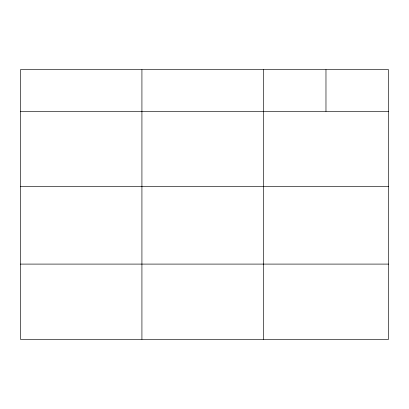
<?xml version="1.0" encoding="UTF-8"?>
<svg xmlns="http://www.w3.org/2000/svg" width="409" height="409" viewBox="0 0 409 409"><rect width="100%" height="100%" fill="white"/><g stroke="black" fill="none" stroke-linecap="round" stroke-linejoin="round"><path stroke-width="0.61" d="M388.55 186.581L388.55 69.668L20.45 69.668L20.45 339.332L388.55 339.332L388.55 186.581L20.45 186.581M20.45 111.34L388.55 111.34M20.45 264.096L388.55 264.096M325.973 69.668L325.973 111.34M263.396 69.668L263.396 339.332M141.923 69.668L141.923 339.332"/></g></svg>
